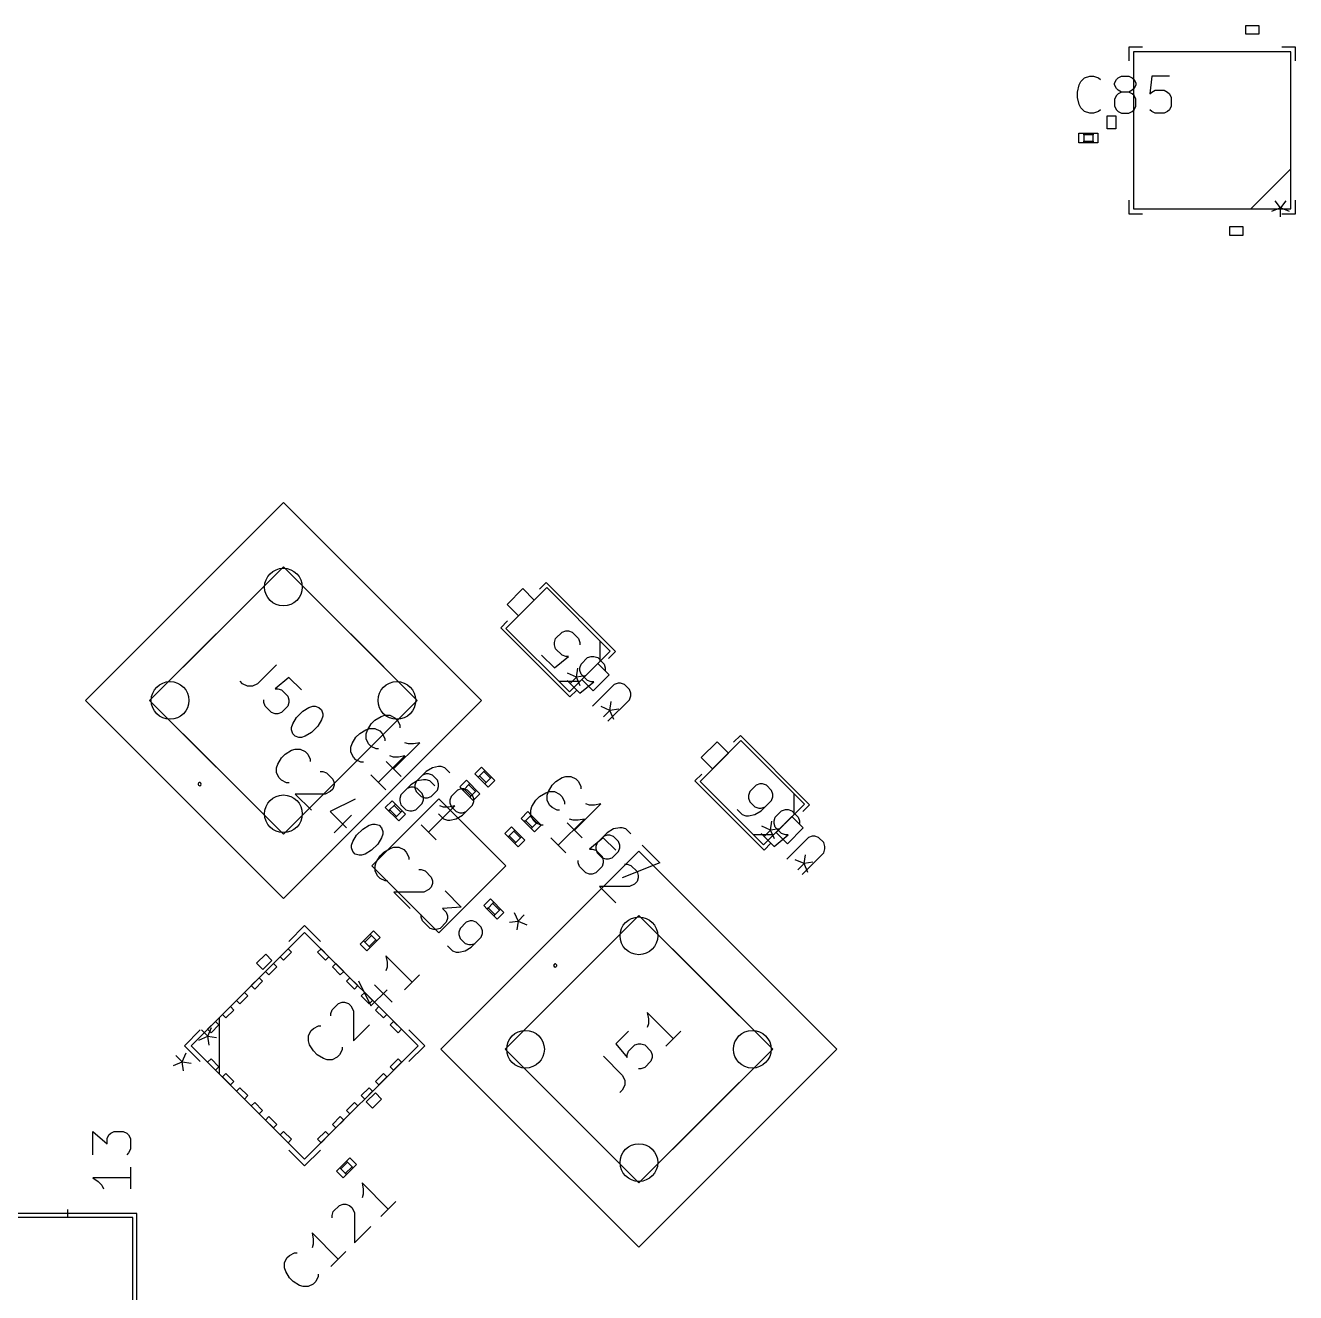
# Model space of a CAD drawing. Header units: millimetres. Extents: x -1 to 260, y -56 to 300.
# Drawn here: x 150.16 to 190.39, y 143.18 to 183.33 of the extents above; entities that cross this region are included whole.
import ezdxf

# ---------------------------------------------------------------- set-up
doc = ezdxf.new("R2010")
doc.units = ezdxf.units.MM
for name, color, linetype, true_color in [('Edge.Cuts', 254, 'CONTINUOUS', 0xd0d2cd), ('F.Fab', 9, 'CONTINUOUS', 0xafafaf), ('F.Silkscreen', 41, 'CONTINUOUS', 0xf2eda1)]:
    doc.layers.add(name, color=color, linetype=linetype, true_color=true_color)

msp = doc.modelspace()

# ---------------------------------------------------------------- linework, layer by layer
at = {"layer": 'Edge.Cuts'}
for centre in [(158.33, 165.532102), (154.737898, 161.94), (161.922102, 161.94), (158.33, 158.347898), (169.59, 154.482102), (165.997898, 150.89), (173.182102, 150.89), (169.59, 147.297898)]:
    msp.add_circle(centre, 0.5969, dxfattribs=at)
at = {"layer": 'F.Fab', "linetype": 'CONTINUOUS'}
for p, q in [((185.2608, 182.4892), (185.2608, 177.5108)), ((190.2392, 182.4892), (185.2608, 182.4892)), ((186.0736, 182.4892), (185.8704, 182.4892)), ((186.5816, 182.4892), (186.3784, 182.4892)), ((187.0896, 182.4892), (186.8864, 182.4892)), ((187.5976, 182.4892), (187.3944, 182.4892)), ((188.1056, 182.4892), (187.9024, 182.4892)), ((188.6136, 182.4892), (188.4104, 182.4892)), ((189.1216, 182.4892), (188.9184, 182.4892)), ((189.6296, 182.4892), (189.4264, 182.4892)), ((190.2392, 177.5108), (190.2392, 182.4892)), ((185.2608, 181.8796), (185.2608, 181.6764)), ((190.2392, 181.6764), (190.2392, 181.8796)), ((185.2608, 181.3716), (185.2608, 181.1684)), ((190.2392, 181.1684), (190.2392, 181.3716)), ((185.2608, 180.8636), (185.2608, 180.6604)), ((190.2392, 180.6604), (190.2392, 180.8636)), ((185.2608, 180.3556), (185.2608, 180.1524)), ((190.2392, 180.1524), (190.2392, 180.3556)), ((183.53, 179.61), (183.53, 179.91)), ((183.53, 179.91), (183.68, 179.91)), ((183.68, 179.91), (183.68, 179.61)), ((183.68, 179.86), (183.68, 179.91)), ((183.68, 179.91), (183.98, 179.91)), ((183.98, 179.86), (183.68, 179.86)), ((183.98, 179.91), (183.98, 179.86)), ((183.98, 179.61), (183.98, 179.91)), ((183.98, 179.91), (184.13, 179.91)), ((184.13, 179.91), (184.13, 179.61)), ((183.68, 179.61), (183.53, 179.61)), ((183.68, 179.61), (183.68, 179.66)), ((183.68, 179.66), (183.98, 179.66)), ((183.98, 179.61), (183.68, 179.61)), ((183.98, 179.66), (183.98, 179.61)), ((184.13, 179.61), (183.98, 179.61)), ((185.2608, 179.8476), (185.2608, 179.6444)), ((190.2392, 179.6444), (190.2392, 179.8476)), ((185.2608, 179.3396), (185.2608, 179.1364)), ((190.2392, 179.1364), (190.2392, 179.3396)), ((185.2608, 178.8316), (185.2608, 178.6284)), ((190.2392, 178.7808), (188.9692, 177.5108)), ((190.2392, 178.6284), (190.2392, 178.8316)), ((185.2608, 178.3236), (185.2608, 178.1204)), ((190.2392, 178.1204), (190.2392, 178.3236)), ((185.2608, 177.5108), (190.2392, 177.5108)), ((185.8704, 177.5108), (186.0736, 177.5108)), ((186.3784, 177.5108), (186.5816, 177.5108)), ((186.8864, 177.5108), (187.0896, 177.5108)), ((187.3944, 177.5108), (187.5976, 177.5108)), ((187.9024, 177.5108), (188.1056, 177.5108)), ((188.4104, 177.5108), (188.6136, 177.5108)), ((188.9184, 177.5108), (189.1216, 177.5108)), ((189.4264, 177.5108), (189.6296, 177.5108)), ((189.912088, 177.543376), (189.627849, 177.429681)), ((189.912088, 177.543376), (189.741545, 177.770767)), ((190.08263, 177.770767), (189.912088, 177.543376)), ((189.912088, 177.259138), (189.912088, 177.543376)), ((190.196326, 177.429681), (189.912088, 177.543376)), ((152.057963, 161.94), (158.33, 168.212037)), ((158.33, 168.212037), (164.602037, 161.94)), ((154.091602, 161.94), (158.33, 166.178398)), ((158.33, 166.178398), (162.568398, 161.94)), ((166.669821, 165.517388), (165.376664, 164.224231)), ((165.915479, 165.481467), (165.412585, 164.978573)), ((166.274689, 165.122257), (165.915479, 165.481467)), ((168.681398, 163.505811), (166.669821, 165.517388)), ((165.412585, 164.978573), (165.771795, 164.619363)), ((165.771795, 164.619363), (166.274689, 165.122257)), ((165.376664, 164.224231), (167.388241, 162.212654)), ((168.358109, 163.182522), (168.358109, 163.8291)), ((167.388241, 162.212654), (168.681398, 163.505811)), ((167.611025, 162.682517), (167.651222, 162.963899)), ((168.286267, 163.110679), (167.783373, 162.607785)), ((168.645477, 162.751469), (168.286267, 163.110679)), ((167.611025, 162.682517), (167.329644, 162.803109)), ((167.410038, 162.481531), (167.611025, 162.682517)), ((167.892406, 162.722715), (167.611025, 162.682517)), ((167.731617, 162.401136), (167.611025, 162.682517)), ((167.783373, 162.607785), (168.142583, 162.248575)), ((168.142583, 162.248575), (168.645477, 162.751469)), ((167.71153, 162.535943), (167.064952, 162.535943)), ((158.33, 155.667963), (152.057963, 161.94)), ((158.33, 157.701602), (154.091602, 161.94)), ((162.568398, 161.94), (158.33, 157.701602)), ((164.602037, 161.94), (158.33, 155.667963)), ((172.820461, 160.666748), (171.527304, 159.373591)), ((172.066119, 160.630827), (171.563225, 160.127933)), ((172.425329, 160.271617), (172.066119, 160.630827)), ((174.832038, 158.655171), (172.820461, 160.666748)), ((171.922435, 159.768723), (172.425329, 160.271617)), ((164.394464, 159.617806), (164.606596, 159.829938)), ((164.606596, 159.829938), (164.712662, 159.723872)), ((171.563225, 160.127933), (171.922435, 159.768723)), ((163.914208, 159.198062), (164.12634, 159.410194)), ((164.12634, 159.410194), (164.232406, 159.304128)), ((164.50053, 159.51174), (164.394464, 159.617806)), ((164.712662, 159.723872), (164.50053, 159.51174)), ((164.50053, 159.51174), (164.535885, 159.547095)), ((164.712662, 159.299608), (164.50053, 159.51174)), ((164.535885, 159.547095), (164.748017, 159.334963)), ((164.677307, 159.688517), (164.712662, 159.723872)), ((164.889439, 159.476385), (164.677307, 159.688517)), ((164.712662, 159.723872), (164.924794, 159.51174)), ((164.712662, 159.299608), (164.924794, 159.51174)), ((164.748017, 159.334963), (164.712662, 159.299608)), ((165.03086, 159.405674), (164.818728, 159.193542)), ((164.924794, 159.51174), (164.889439, 159.476385)), ((164.924794, 159.51174), (165.03086, 159.405674)), ((171.527304, 159.373591), (173.538881, 157.362014)), ((164.020274, 159.091996), (163.914208, 159.198062)), ((164.232406, 159.304128), (164.020274, 159.091996)), ((164.020274, 159.091996), (164.055629, 159.127351)), ((164.232406, 158.879864), (164.020274, 159.091996)), ((164.055629, 159.127351), (164.267761, 158.915219)), ((164.197051, 159.268773), (164.232406, 159.304128)), ((164.409183, 159.056641), (164.197051, 159.268773)), ((164.232406, 159.304128), (164.444538, 159.091996)), ((164.232406, 158.879864), (164.444538, 159.091996)), ((164.550604, 158.98593), (164.338472, 158.773798)), ((164.444538, 159.091996), (164.409183, 159.056641)), ((164.444538, 159.091996), (164.550604, 158.98593)), ((164.818728, 159.193542), (164.712662, 159.299608)), ((174.508749, 158.331882), (174.508749, 158.97846)), ((163.25, 158.82132), (161.12868, 156.7)), ((161.55632, 158.545103), (161.768452, 158.757235)), ((161.662386, 158.439037), (161.55632, 158.545103)), ((161.874518, 158.651169), (161.662386, 158.439037)), ((161.768452, 158.757235), (161.874518, 158.651169)), ((161.839163, 158.615814), (161.874518, 158.651169)), ((162.051295, 158.403682), (161.839163, 158.615814)), ((161.874518, 158.651169), (162.08665, 158.439037)), ((165.37132, 156.7), (163.25, 158.82132)), ((164.267761, 158.915219), (164.232406, 158.879864)), ((164.338472, 158.773798), (164.232406, 158.879864)), ((173.538881, 157.362014), (174.832038, 158.655171)), ((161.662386, 158.439037), (161.697741, 158.474392)), ((161.874518, 158.226905), (161.662386, 158.439037)), ((161.697741, 158.474392), (161.909873, 158.26226)), ((161.874518, 158.226905), (162.08665, 158.439037)), ((161.909873, 158.26226), (161.874518, 158.226905)), ((161.980584, 158.120839), (161.874518, 158.226905)), ((162.192716, 158.332971), (161.980584, 158.120839)), ((162.08665, 158.439037), (162.051295, 158.403682)), ((162.08665, 158.439037), (162.192716, 158.332971)), ((165.859267, 158.204197), (166.071399, 158.416329)), ((165.965333, 158.098131), (165.859267, 158.204197)), ((166.177465, 158.310263), (165.965333, 158.098131)), ((165.965333, 158.098131), (166.000688, 158.133486)), ((166.000688, 158.133486), (166.21282, 157.921354)), ((166.071399, 158.416329), (166.177465, 158.310263)), ((166.14211, 158.274908), (166.177465, 158.310263)), ((166.354242, 158.062776), (166.14211, 158.274908)), ((166.177465, 158.310263), (166.389597, 158.098131)), ((174.436907, 158.260039), (173.934013, 157.757145)), ((174.796117, 157.900829), (174.436907, 158.260039)), ((165.339523, 157.723941), (165.551655, 157.936073)), ((165.657721, 157.830007), (165.445589, 157.617875)), ((165.551655, 157.936073), (165.657721, 157.830007)), ((165.622366, 157.794652), (165.657721, 157.830007)), ((165.834498, 157.58252), (165.622366, 157.794652)), ((165.657721, 157.830007), (165.869853, 157.617875)), ((166.177465, 157.885999), (165.965333, 158.098131)), ((166.177465, 157.885999), (166.389597, 158.098131)), ((166.21282, 157.921354), (166.177465, 157.885999)), ((166.283531, 157.779933), (166.177465, 157.885999)), ((166.495663, 157.992065), (166.283531, 157.779933)), ((166.389597, 158.098131), (166.354242, 158.062776)), ((166.389597, 158.098131), (166.495663, 157.992065)), ((173.761665, 157.831877), (173.480284, 157.952469)), ((173.560678, 157.630891), (173.761665, 157.831877)), ((173.761665, 157.831877), (173.801862, 158.113259)), ((174.043046, 157.872075), (173.761665, 157.831877)), ((173.882257, 157.550496), (173.761665, 157.831877)), ((173.934013, 157.757145), (174.293223, 157.397935)), ((174.293223, 157.397935), (174.796117, 157.900829)), ((165.445589, 157.617875), (165.339523, 157.723941)), ((165.445589, 157.617875), (165.480944, 157.65323)), ((165.657721, 157.405743), (165.445589, 157.617875)), ((165.480944, 157.65323), (165.693076, 157.441098)), ((165.657721, 157.405743), (165.869853, 157.617875)), ((165.693076, 157.441098), (165.657721, 157.405743)), ((165.763787, 157.299677), (165.657721, 157.405743)), ((165.975919, 157.511809), (165.763787, 157.299677)), ((165.869853, 157.617875), (165.834498, 157.58252)), ((165.869853, 157.617875), (165.975919, 157.511809)), ((173.86217, 157.685303), (173.215592, 157.685303)), ((163.317963, 150.89), (169.59, 157.162037)), ((169.59, 157.162037), (175.862037, 150.89)), ((163.25, 154.57868), (161.12868, 156.7)), ((165.37132, 156.7), (163.25, 154.57868)), ((164.676402, 155.438234), (164.888534, 155.650366)), ((164.782468, 155.332168), (164.676402, 155.438234)), ((164.9946, 155.5443), (164.782468, 155.332168)), ((164.782468, 155.332168), (164.817823, 155.367523)), ((164.9946, 155.120036), (164.782468, 155.332168)), ((164.817823, 155.367523), (165.029955, 155.155391)), ((164.888534, 155.650366), (164.9946, 155.5443)), ((164.959245, 155.508945), (164.9946, 155.5443)), ((165.171377, 155.296813), (164.959245, 155.508945)), ((164.9946, 155.5443), (165.206732, 155.332168)), ((164.9946, 155.120036), (165.206732, 155.332168)), ((165.206732, 155.332168), (165.171377, 155.296813)), ((165.206732, 155.332168), (165.312798, 155.226102)), ((165.029955, 155.155391), (164.9946, 155.120036)), ((165.100666, 155.01397), (164.9946, 155.120036)), ((165.312798, 155.226102), (165.100666, 155.01397)), ((165.351602, 150.89), (169.59, 155.128398)), ((169.59, 155.128398), (173.828398, 150.89)), ((159, 154.592102), (155.407898, 151)), ((162.592102, 151), (159, 154.592102)), ((160.867868, 154.32), (161.08, 154.532132)), ((161.08, 154.532132), (161.186066, 154.638198)), ((161.08, 154.532132), (161.115355, 154.496777)), ((161.292132, 154.32), (161.08, 154.532132)), ((161.186066, 154.638198), (161.398198, 154.426066)), ((160.761802, 154.213934), (160.867868, 154.32)), ((160.973934, 154.001802), (160.761802, 154.213934)), ((160.867868, 154.32), (161.08, 154.107868)), ((160.903223, 154.284645), (160.867868, 154.32)), ((161.115355, 154.496777), (160.903223, 154.284645)), ((161.08, 154.107868), (160.973934, 154.001802)), ((161.044645, 154.143223), (161.256777, 154.355355)), ((161.08, 154.107868), (161.044645, 154.143223)), ((161.292132, 154.32), (161.08, 154.107868)), ((161.256777, 154.355355), (161.292132, 154.32)), ((161.398198, 154.426066), (161.292132, 154.32)), ((158.227698, 153.8198), (158.479145, 154.071248)), ((158.335461, 153.712037), (158.227698, 153.8198)), ((158.586908, 153.963485), (158.335461, 153.712037)), ((158.479145, 154.071248), (158.586908, 153.963485)), ((159.413092, 153.963485), (159.520855, 154.071248)), ((159.664539, 153.712037), (159.413092, 153.963485)), ((159.520855, 154.071248), (159.772302, 153.8198)), ((159.772302, 153.8198), (159.664539, 153.712037)), ((157.760725, 153.352827), (158.012172, 153.604274)), ((157.868488, 153.245064), (157.760725, 153.352827)), ((158.119935, 153.496511), (157.868488, 153.245064)), ((158.012172, 153.604274), (158.119935, 153.496511)), ((159.880065, 153.496511), (159.987828, 153.604274)), ((160.131512, 153.245064), (159.880065, 153.496511)), ((159.987828, 153.604274), (160.239275, 153.352827)), ((160.239275, 153.352827), (160.131512, 153.245064)), ((157.311712, 152.903814), (157.563159, 153.155261)), ((157.419475, 152.796051), (157.311712, 152.903814)), ((157.670922, 153.047498), (157.419475, 152.796051)), ((157.563159, 153.155261), (157.670922, 153.047498)), ((160.329078, 153.047498), (160.436841, 153.155261)), ((160.580525, 152.796051), (160.329078, 153.047498)), ((160.436841, 153.155261), (160.688288, 152.903814)), ((160.688288, 152.903814), (160.580525, 152.796051)), ((156.844739, 152.436841), (157.096186, 152.688288)), ((157.203949, 152.580525), (156.952502, 152.329078)), ((157.096186, 152.688288), (157.203949, 152.580525)), ((160.796051, 152.580525), (160.903814, 152.688288)), ((161.047498, 152.329078), (160.796051, 152.580525)), ((160.903814, 152.688288), (161.155261, 152.436841)), ((156.395726, 151.987828), (156.647173, 152.239275)), ((156.754936, 152.131512), (156.503489, 151.880065)), ((156.647173, 152.239275), (156.754936, 152.131512)), ((156.952502, 152.329078), (156.844739, 152.436841)), ((161.155261, 152.436841), (161.047498, 152.329078)), ((161.245064, 152.131512), (161.352827, 152.239275)), ((161.496511, 151.880065), (161.245064, 152.131512)), ((161.352827, 152.239275), (161.604274, 151.987828)), ((155.928752, 151.520855), (156.1802, 151.772302)), ((156.1802, 151.772302), (156.287963, 151.664539)), ((156.305923, 150.101974), (156.305923, 151.898026)), ((156.503489, 151.880065), (156.395726, 151.987828)), ((161.604274, 151.987828), (161.496511, 151.880065)), ((161.712037, 151.664539), (161.8198, 151.772302)), ((161.8198, 151.772302), (162.071248, 151.520855)), ((155.650262, 151.177478), (155.931643, 151.29807)), ((155.730657, 151.499057), (155.931643, 151.29807)), ((156.036515, 151.413092), (155.928752, 151.520855)), ((155.931643, 151.29807), (156.052235, 151.579451)), ((155.971841, 151.016689), (155.931643, 151.29807)), ((155.931643, 151.29807), (156.213025, 151.257873)), ((156.287963, 151.664539), (156.036515, 151.413092)), ((161.963485, 151.413092), (161.712037, 151.664539)), ((162.071248, 151.520855), (161.963485, 151.413092)), ((155.407898, 151), (159, 147.407898)), ((159, 147.407898), (162.592102, 151)), ((169.59, 144.617963), (163.317963, 150.89)), ((169.59, 146.651602), (165.351602, 150.89)), ((173.828398, 150.89), (169.59, 146.651602)), ((175.862037, 150.89), (169.59, 144.617963)), ((155.928752, 150.479145), (156.036515, 150.586908)), ((156.036515, 150.586908), (156.287963, 150.335461)), ((161.712037, 150.335461), (161.963485, 150.586908)), ((161.963485, 150.586908), (162.071248, 150.479145)), ((156.1802, 150.227698), (155.928752, 150.479145)), ((156.287963, 150.335461), (156.1802, 150.227698)), ((156.395726, 150.012172), (156.503489, 150.119935)), ((156.503489, 150.119935), (156.754936, 149.868488)), ((161.245064, 149.868488), (161.496511, 150.119935)), ((161.496511, 150.119935), (161.604274, 150.012172)), ((161.8198, 150.227698), (161.712037, 150.335461)), ((162.071248, 150.479145), (161.8198, 150.227698)), ((156.647173, 149.760725), (156.395726, 150.012172)), ((156.754936, 149.868488), (156.647173, 149.760725)), ((161.352827, 149.760725), (161.245064, 149.868488)), ((161.604274, 150.012172), (161.352827, 149.760725)), ((156.844739, 149.563159), (156.952502, 149.670922)), ((157.096186, 149.311712), (156.844739, 149.563159)), ((156.952502, 149.670922), (157.203949, 149.419475)), ((157.203949, 149.419475), (157.096186, 149.311712)), ((160.796051, 149.419475), (161.047498, 149.670922)), ((160.903814, 149.311712), (160.796051, 149.419475)), ((161.155261, 149.563159), (160.903814, 149.311712)), ((161.047498, 149.670922), (161.155261, 149.563159)), ((157.311712, 149.096186), (157.419475, 149.203949)), ((157.563159, 148.844739), (157.311712, 149.096186)), ((157.419475, 149.203949), (157.670922, 148.952502)), ((157.670922, 148.952502), (157.563159, 148.844739)), ((160.329078, 148.952502), (160.580525, 149.203949)), ((160.436841, 148.844739), (160.329078, 148.952502)), ((160.688288, 149.096186), (160.436841, 148.844739)), ((160.580525, 149.203949), (160.688288, 149.096186)), ((157.760725, 148.647173), (157.868488, 148.754936)), ((158.012172, 148.395726), (157.760725, 148.647173)), ((157.868488, 148.754936), (158.119935, 148.503489)), ((158.119935, 148.503489), (158.012172, 148.395726)), ((159.880065, 148.503489), (160.131512, 148.754936)), ((159.987828, 148.395726), (159.880065, 148.503489)), ((160.239275, 148.647173), (159.987828, 148.395726)), ((160.131512, 148.754936), (160.239275, 148.647173)), ((152.288338, 147.548625), (152.288338, 148.287644)), ((152.288338, 148.287644), (152.743119, 147.889711)), ((152.743119, 148.060254), (152.799967, 148.173949)), ((152.799967, 148.173949), (152.856814, 148.230797)), ((152.856814, 148.230797), (152.97051, 148.287644)), ((152.97051, 148.287644), (153.254748, 148.287644)), ((153.254748, 148.287644), (153.368443, 148.230797)), ((153.368443, 148.230797), (153.425291, 148.173949)), ((153.425291, 148.173949), (153.482138, 148.060254)), ((158.227698, 148.1802), (158.335461, 148.287963)), ((158.479145, 147.928752), (158.227698, 148.1802)), ((158.335461, 148.287963), (158.586908, 148.036515)), ((159.413092, 148.036515), (159.664539, 148.287963)), ((159.772302, 148.1802), (159.520855, 147.928752)), ((159.664539, 148.287963), (159.772302, 148.1802)), ((152.743119, 147.889711), (152.743119, 148.060254)), ((153.482138, 147.719168), (153.425291, 147.605473)), ((153.482138, 148.060254), (153.482138, 147.719168)), ((158.586908, 148.036515), (158.479145, 147.928752)), ((159.520855, 147.928752), (159.413092, 148.036515)), ((153.425291, 147.605473), (153.368443, 147.548625)), ((160.11238, 147.130675), (160.324512, 147.342807)), ((160.359867, 147.307452), (160.147735, 147.09532)), ((160.324512, 147.342807), (160.430578, 147.448873)), ((160.324512, 147.342807), (160.359867, 147.307452)), ((160.536644, 147.130675), (160.324512, 147.342807)), ((160.430578, 147.448873), (160.64271, 147.236741)), ((153.482138, 147.150692), (153.482138, 146.468521)), ((160.006314, 147.024609), (160.11238, 147.130675)), ((160.218446, 146.812477), (160.006314, 147.024609)), ((160.11238, 147.130675), (160.324512, 146.918543)), ((160.147735, 147.09532), (160.11238, 147.130675)), ((160.324512, 146.918543), (160.218446, 146.812477)), ((160.289157, 146.953898), (160.501289, 147.16603)), ((160.324512, 146.918543), (160.289157, 146.953898)), ((160.536644, 147.130675), (160.324512, 146.918543)), ((160.501289, 147.16603), (160.536644, 147.130675)), ((160.64271, 147.236741), (160.536644, 147.130675)), ((153.482138, 146.809607), (152.288338, 146.809607)), ((152.288338, 146.809607), (152.458881, 146.695911)), ((152.458881, 146.695911), (152.572576, 146.582216)), ((152.572576, 146.582216), (152.629424, 146.468521)), ((153.556, 145.556), (146.444, 145.556)), ((153.556, 138.444), (153.556, 145.556))]:
    msp.add_line(p, q, dxfattribs=at)
at = {"layer": 'F.Fab'}
for centre in [(158.33, 165.532102), (154.737898, 161.94), (161.922102, 161.94), (158.33, 158.347898), (169.59, 154.482102), (165.997898, 150.89), (173.182102, 150.89), (169.59, 147.297898)]:
    msp.add_circle(centre, 0.5969, dxfattribs=at)
at = {"layer": 'F.Silkscreen', "linetype": 'CONTINUOUS'}
for p, q in [((188.8168, 183.048), (188.8168, 183.3274)), ((188.8168, 183.3274), (189.2232, 183.3274)), ((189.2232, 183.3274), (189.2232, 183.048)), ((189.2232, 183.048), (188.8168, 183.048)), ((185.1084, 182.6416), (185.1084, 182.2098)), ((185.5402, 182.6416), (185.1084, 182.6416)), ((190.3916, 182.6416), (189.9598, 182.6416)), ((190.3916, 182.2098), (190.3916, 182.6416)), ((183.536619, 181.440247), (183.592644, 181.552297)), ((183.592644, 181.552297), (183.704695, 181.664347)), ((183.704695, 181.664347), (183.87277, 181.720372)), ((183.87277, 181.720372), (183.98482, 181.720372)), ((183.98482, 181.720372), (184.152896, 181.664347)), ((184.152896, 181.664347), (184.208921, 181.608322)), ((184.657122, 181.496272), (184.713147, 181.608322)), ((184.657122, 181.440247), (184.657122, 181.496272)), ((184.713147, 181.608322), (184.769172, 181.664347)), ((184.769172, 181.664347), (184.881223, 181.720372)), ((184.881223, 181.720372), (185.105323, 181.720372)), ((185.105323, 181.720372), (185.217374, 181.664347)), ((185.217374, 181.664347), (185.273399, 181.608322)), ((185.273399, 181.608322), (185.329424, 181.496272)), ((185.329424, 181.496272), (185.329424, 181.440247)), ((185.83365, 181.720372), (185.777625, 181.160121)), ((186.393902, 181.720372), (185.83365, 181.720372)), ((183.480594, 181.216146), (183.536619, 181.440247)), ((183.480594, 181.048071), (183.480594, 181.216146)), ((184.713147, 181.328196), (184.657122, 181.440247)), ((184.713147, 181.104096), (184.657122, 180.992046)), ((184.769172, 181.272171), (184.713147, 181.328196)), ((184.769172, 181.160121), (184.713147, 181.104096)), ((184.881223, 181.216146), (184.769172, 181.272171)), ((184.881223, 181.216146), (184.769172, 181.160121)), ((185.105323, 181.216146), (184.881223, 181.216146)), ((185.217374, 181.272171), (185.105323, 181.216146)), ((185.217374, 181.160121), (185.105323, 181.216146)), ((185.273399, 181.328196), (185.217374, 181.272171)), ((185.273399, 181.104096), (185.217374, 181.160121)), ((185.329424, 181.440247), (185.273399, 181.328196)), ((185.329424, 180.992046), (185.273399, 181.104096)), ((185.777625, 181.160121), (185.83365, 181.216146)), ((185.83365, 181.216146), (185.945701, 181.272171)), ((185.945701, 181.272171), (186.225826, 181.272171)), ((186.225826, 181.272171), (186.337877, 181.216146)), ((186.337877, 181.216146), (186.393902, 181.160121)), ((186.393902, 181.160121), (186.449927, 181.048071)), ((183.536619, 180.82397), (183.480594, 181.048071)), ((183.592644, 180.71192), (183.536619, 180.82397)), ((183.704695, 180.59987), (183.592644, 180.71192)), ((184.657122, 180.992046), (184.657122, 180.767945)), ((184.657122, 180.767945), (184.713147, 180.655895)), ((185.273399, 180.655895), (185.329424, 180.767945)), ((185.329424, 180.767945), (185.329424, 180.992046)), ((186.449927, 180.767945), (186.393902, 180.655895)), ((186.449927, 181.048071), (186.449927, 180.767945)), ((183.87277, 180.543844), (183.704695, 180.59987)), ((183.98482, 180.543844), (183.87277, 180.543844)), ((184.152896, 180.59987), (183.98482, 180.543844)), ((184.208921, 180.655895), (184.152896, 180.59987)), ((184.4226, 180.0508), (184.4226, 180.4572)), ((184.4226, 180.4572), (184.702, 180.4572)), ((184.702, 180.4572), (184.702, 180.0508)), ((184.713147, 180.655895), (184.769172, 180.59987)), ((184.769172, 180.59987), (184.881223, 180.543844)), ((184.881223, 180.543844), (185.105323, 180.543844)), ((185.105323, 180.543844), (185.217374, 180.59987)), ((185.217374, 180.59987), (185.273399, 180.655895)), ((185.83365, 180.59987), (185.777625, 180.655895)), ((185.945701, 180.543844), (185.83365, 180.59987)), ((186.225826, 180.543844), (185.945701, 180.543844)), ((186.337877, 180.59987), (186.225826, 180.543844)), ((186.393902, 180.655895), (186.337877, 180.59987)), ((184.702, 180.0508), (184.4226, 180.0508)), ((185.1084, 177.7902), (185.1084, 177.3584)), ((190.3916, 177.3584), (190.3916, 177.7902)), ((185.1084, 177.3584), (185.5402, 177.3584)), ((189.9598, 177.3584), (190.3916, 177.3584)), ((188.3088, 176.6726), (188.3088, 176.952)), ((188.3088, 176.952), (188.7152, 176.952)), ((188.7152, 176.6726), (188.3088, 176.6726)), ((188.7152, 176.952), (188.7152, 176.6726)), ((166.65186, 165.679033), (166.436334, 165.463507)), ((168.843043, 163.48785), (166.65186, 165.679033)), ((155.150141, 162.998539), (157.271461, 165.119859)), ((161.511981, 163.00066), (159.388539, 165.119859)), ((165.430545, 164.457718), (165.215019, 164.242192)), ((165.215019, 164.242192), (167.406202, 162.051009)), ((166.911405, 163.780271), (166.951756, 163.901325)), ((166.911405, 163.699568), (166.911405, 163.780271)), ((166.951756, 163.901325), (167.153512, 164.103081)), ((167.153512, 164.103081), (167.274566, 164.143433)), ((167.274566, 164.143433), (167.355269, 164.143433)), ((167.355269, 164.143433), (167.476323, 164.103081)), ((167.476323, 164.103081), (167.678079, 163.901325)), ((167.678079, 163.901325), (167.71843, 163.780271)), ((167.71843, 163.780271), (167.71843, 163.699568)), ((166.507892, 163.376758), (166.911405, 162.973245)), ((166.951756, 163.578515), (166.911405, 163.699568)), ((167.153512, 163.376758), (166.951756, 163.578515)), ((167.274566, 163.336407), (167.153512, 163.376758)), ((168.627517, 163.272324), (168.843043, 163.48785)), ((158.107032, 163.063968), (157.512796, 162.469731)), ((166.911405, 162.973245), (167.355269, 163.336407)), ((167.355269, 163.336407), (167.274566, 163.336407)), ((167.71843, 162.973245), (167.758782, 163.094299)), ((167.71843, 162.892542), (167.71843, 162.973245)), ((167.758782, 163.094299), (167.960538, 163.296055)), ((167.960538, 163.296055), (168.081592, 163.336407)), ((168.081592, 163.336407), (168.162295, 163.336407)), ((168.162295, 163.336407), (168.283348, 163.296055)), ((168.283348, 163.296055), (168.485105, 163.094299)), ((168.485105, 163.094299), (168.525456, 162.973245)), ((168.525456, 162.973245), (168.525456, 162.892542)), ((158.503189, 162.66781), (158.067416, 162.311269)), ((158.899347, 162.271653), (158.503189, 162.66781)), ((167.314918, 162.569732), (167.71843, 162.166219)), ((167.758782, 162.771489), (167.71843, 162.892542)), ((167.960538, 162.569732), (167.758782, 162.771489)), ((168.081592, 162.529381), (167.960538, 162.569732)), ((157.037407, 162.469731), (156.958175, 162.548963)), ((157.19587, 162.3905), (157.037407, 162.469731)), ((157.354333, 162.3905), (157.19587, 162.3905)), ((157.512796, 162.469731), (157.354333, 162.3905)), ((158.067416, 162.311269), (158.146648, 162.311269)), ((158.146648, 162.311269), (158.265495, 162.271653)), ((158.265495, 162.271653), (158.463574, 162.073574)), ((167.406202, 162.051009), (167.621728, 162.266535)), ((167.71843, 162.166219), (168.162295, 162.529381)), ((168.162295, 162.529381), (168.081592, 162.529381)), ((168.807915, 162.448679), (168.121943, 161.762707)), ((168.928969, 162.48903), (168.807915, 162.448679)), ((169.009671, 162.48903), (168.928969, 162.48903)), ((169.130725, 162.448679), (169.009671, 162.48903)), ((169.29213, 162.287273), (169.130725, 162.448679)), ((169.332482, 162.16622), (169.29213, 162.287273)), ((169.332482, 162.085517), (169.332482, 162.16622)), ((157.710874, 161.875495), (157.710874, 161.954727)), ((157.75049, 161.756648), (157.710874, 161.875495)), ((157.948569, 161.558569), (157.75049, 161.756648)), ((158.463574, 161.756648), (158.265495, 161.558569)), ((158.463574, 162.073574), (158.503189, 161.954727)), ((158.503189, 161.875495), (158.463574, 161.756648)), ((158.503189, 161.954727), (158.503189, 161.875495)), ((159.137042, 161.717032), (159.255889, 161.756648)), ((159.255889, 161.756648), (159.33512, 161.756648)), ((159.33512, 161.756648), (159.453968, 161.717032)), ((168.606159, 161.278491), (169.29213, 161.964463)), ((168.670695, 161.622847), (168.710892, 161.904229)), ((169.29213, 161.964463), (169.332482, 162.085517)), ((158.067416, 161.518953), (157.948569, 161.558569)), ((158.146648, 161.518953), (158.067416, 161.518953)), ((158.265495, 161.558569), (158.146648, 161.518953)), ((158.622037, 161.202027), (158.740884, 161.400106)), ((158.740884, 161.400106), (158.938963, 161.598185)), ((158.938963, 161.598185), (159.137042, 161.717032)), ((159.453968, 161.717032), (159.533199, 161.637801)), ((159.533199, 161.637801), (159.572815, 161.518953)), ((159.572815, 161.439722), (159.533199, 161.320875)), ((159.572815, 161.518953), (159.572815, 161.439722)), ((161.226045, 161.31489), (161.424123, 161.433737)), ((161.424123, 161.433737), (161.542971, 161.473353)), ((161.542971, 161.473353), (161.701434, 161.473353)), ((161.701434, 161.473353), (161.859897, 161.394121)), ((161.859897, 161.394121), (161.939128, 161.31489)), ((168.670695, 161.622847), (168.389314, 161.743439)), ((168.469708, 161.421861), (168.670695, 161.622847)), ((168.952076, 161.663045), (168.670695, 161.622847)), ((168.791287, 161.341466), (168.670695, 161.622847)), ((158.582421, 161.08318), (158.622037, 161.202027)), ((158.582421, 161.003949), (158.582421, 161.08318)), ((158.622037, 160.885101), (158.582421, 161.003949)), ((159.414352, 161.122796), (159.216273, 160.924717)), ((159.533199, 161.320875), (159.414352, 161.122796)), ((160.745789, 160.895146), (160.943867, 161.013993)), ((160.943867, 161.013993), (161.062715, 161.053609)), ((160.948734, 160.879116), (160.98835, 160.997964)), ((160.98835, 160.997964), (161.107197, 161.196042)), ((161.062715, 161.053609), (161.221178, 161.053609)), ((161.107197, 161.196042), (161.226045, 161.31489)), ((161.221178, 161.053609), (161.379641, 160.974377)), ((161.379641, 160.974377), (161.458872, 160.895146)), ((161.939128, 161.31489), (162.01836, 161.156427)), ((162.01836, 161.156427), (162.01836, 161.077195)), ((157.271461, 158.760141), (155.150141, 160.881461)), ((158.701268, 160.80587), (158.622037, 160.885101)), ((158.820116, 160.766254), (158.701268, 160.80587)), ((158.899347, 160.766254), (158.820116, 160.766254)), ((159.018194, 160.80587), (158.899347, 160.766254)), ((159.216273, 160.924717), (159.018194, 160.80587)), ((159.388539, 158.760141), (161.511981, 160.87934)), ((160.468478, 160.459372), (160.508094, 160.57822)), ((160.508094, 160.57822), (160.626941, 160.776298)), ((160.626941, 160.776298), (160.745789, 160.895146)), ((160.948734, 160.720653), (160.948734, 160.879116)), ((161.027966, 160.56219), (160.948734, 160.720653)), ((161.107197, 160.482959), (161.027966, 160.56219)), ((161.458872, 160.895146), (161.538104, 160.736683)), ((161.538104, 160.736683), (161.538104, 160.657451)), ((161.820281, 159.769875), (162.652212, 160.601806)), ((162.29567, 160.56219), (162.176823, 160.601806)), ((162.454133, 160.56219), (162.29567, 160.56219)), ((162.652212, 160.601806), (162.454133, 160.56219)), ((172.8025, 160.828393), (172.586974, 160.612867)), ((174.993683, 158.63721), (172.8025, 160.828393)), ((158.269053, 160.123337), (158.387901, 160.242185)), ((158.387901, 160.242185), (158.585979, 160.361032)), ((158.585979, 160.361032), (158.704827, 160.400648)), ((158.704827, 160.400648), (158.86329, 160.400648)), ((158.86329, 160.400648), (159.021753, 160.321416)), ((159.021753, 160.321416), (159.100984, 160.242185)), ((159.100984, 160.242185), (159.180216, 160.083722)), ((160.468478, 160.300909), (160.468478, 160.459372)), ((160.54771, 160.142446), (160.468478, 160.300909)), ((160.626941, 160.063215), (160.54771, 160.142446)), ((161.26566, 160.403727), (161.107197, 160.482959)), ((161.344892, 160.403727), (161.26566, 160.403727)), ((161.340025, 159.350131), (162.171956, 160.182062)), ((161.815414, 160.142446), (161.696567, 160.182062)), ((161.973877, 160.142446), (161.815414, 160.142446)), ((162.171956, 160.182062), (161.973877, 160.142446)), ((158.11059, 159.806411), (158.150206, 159.925259)), ((158.11059, 159.647948), (158.11059, 159.806411)), ((158.150206, 159.925259), (158.269053, 160.123337)), ((159.180216, 160.083722), (159.180216, 160.00449)), ((160.785404, 159.983983), (160.626941, 160.063215)), ((160.864636, 159.983983), (160.785404, 159.983983)), ((162.057976, 159.532181), (161.582586, 160.00757)), ((163.04837, 159.809491), (162.850291, 159.690643)), ((163.246448, 159.849107), (163.04837, 159.809491)), ((163.32568, 159.849107), (163.246448, 159.849107)), ((163.444527, 159.809491), (163.32568, 159.849107)), ((163.60299, 159.651028), (163.444527, 159.809491)), ((158.189822, 159.489485), (158.11059, 159.647948)), ((158.269053, 159.410254), (158.189822, 159.489485)), ((158.427516, 159.331022), (158.269053, 159.410254)), ((159.497142, 159.687564), (159.576373, 159.687564)), ((159.576373, 159.687564), (159.695221, 159.647948)), ((159.695221, 159.647948), (159.893299, 159.44987)), ((159.893299, 159.44987), (159.932915, 159.331022)), ((161.57772, 159.112437), (161.10233, 159.587826)), ((162.568114, 159.389747), (162.370035, 159.270899)), ((162.533365, 159.373717), (162.493749, 159.25487)), ((162.850291, 159.690643), (162.533365, 159.373717)), ((162.766192, 159.429363), (162.568114, 159.389747)), ((162.850291, 159.611412), (162.731444, 159.571796)), ((162.845424, 159.429363), (162.766192, 159.429363)), ((162.964271, 159.389747), (162.845424, 159.429363)), ((162.929522, 159.611412), (162.850291, 159.611412)), ((163.04837, 159.571796), (162.929522, 159.611412)), ((163.122734, 159.231284), (162.964271, 159.389747)), ((163.206833, 159.413333), (163.04837, 159.571796)), ((163.246448, 159.294486), (163.206833, 159.413333)), ((166.841201, 159.256002), (166.960049, 159.374849)), ((166.960049, 159.374849), (167.158127, 159.493696)), ((167.158127, 159.493696), (167.276975, 159.533312)), ((167.276975, 159.533312), (167.435438, 159.533312)), ((167.435438, 159.533312), (167.593901, 159.45408)), ((167.593901, 159.45408), (167.673132, 159.374849)), ((167.673132, 159.374849), (167.752364, 159.216386)), ((171.581185, 159.607078), (171.365659, 159.391552)), ((171.365659, 159.391552), (173.556842, 157.200369)), ((158.506748, 159.331022), (158.427516, 159.331022)), ((159.655605, 158.97448), (158.704827, 158.97448)), ((158.704827, 158.97448), (159.219832, 158.459476)), ((159.814068, 159.053712), (159.655605, 158.97448)), ((159.893299, 159.132943), (159.814068, 159.053712)), ((159.932915, 159.251791), (159.893299, 159.132943)), ((159.932915, 159.331022), (159.932915, 159.251791)), ((162.053109, 158.953973), (162.013493, 158.835126)), ((162.370035, 159.270899), (162.053109, 158.953973)), ((162.370035, 159.191668), (162.251188, 159.152052)), ((162.449266, 159.191668), (162.370035, 159.191668)), ((162.568114, 159.152052), (162.449266, 159.191668)), ((162.493749, 159.25487), (162.493749, 159.175639)), ((162.493749, 159.175639), (162.533365, 159.056791)), ((162.533365, 159.056791), (162.691828, 158.898328)), ((162.726577, 158.993589), (162.568114, 159.152052)), ((162.766192, 158.874742), (162.726577, 158.993589)), ((163.008754, 158.898328), (163.206833, 159.096407)), ((163.206833, 159.096407), (163.246448, 159.215254)), ((163.246448, 159.215254), (163.246448, 159.294486)), ((163.840685, 159.096407), (163.642606, 158.898328)), ((163.959532, 159.136023), (163.840685, 159.096407)), ((164.038764, 159.136023), (163.959532, 159.136023)), ((164.157611, 159.096407), (164.038764, 159.136023)), ((164.316074, 158.937944), (164.157611, 159.096407)), ((164.35569, 158.819097), (164.316074, 158.937944)), ((166.440305, 158.894593), (166.638383, 159.01344)), ((166.638383, 159.01344), (166.757231, 159.053056)), ((166.682738, 158.939076), (166.722354, 159.057923)), ((166.682738, 158.780613), (166.682738, 158.939076)), ((166.722354, 159.057923), (166.841201, 159.256002)), ((166.757231, 159.053056), (166.915694, 159.053056)), ((166.915694, 159.053056), (167.074157, 158.973824)), ((167.074157, 158.973824), (167.153388, 158.894593)), ((167.752364, 159.216386), (167.752364, 159.137154)), ((173.102397, 159.050684), (173.062046, 158.92963)), ((173.304153, 159.25244), (173.102397, 159.050684)), ((173.425207, 159.292792), (173.304153, 159.25244)), ((173.50591, 159.292792), (173.425207, 159.292792)), ((173.626964, 159.25244), (173.50591, 159.292792)), ((173.788369, 159.091035), (173.626964, 159.25244)), ((173.82872, 158.969981), (173.788369, 159.091035)), ((173.82872, 158.889279), (173.82872, 158.969981)), ((160.606383, 158.816017), (159.814068, 158.41986)), ((162.013493, 158.835126), (162.013493, 158.755895)), ((162.013493, 158.755895), (162.053109, 158.637047)), ((162.053109, 158.637047), (162.211572, 158.478584)), ((162.528498, 158.478584), (162.726577, 158.676663)), ((162.691828, 158.898328), (162.810675, 158.858713)), ((162.726577, 158.676663), (162.766192, 158.79551)), ((162.766192, 158.79551), (162.766192, 158.874742)), ((162.810675, 158.858713), (162.889907, 158.858713)), ((162.889907, 158.858713), (163.008754, 158.898328)), ((162.924656, 157.765501), (163.756586, 158.597431)), ((163.400045, 158.557816), (163.281197, 158.597431)), ((163.558508, 158.557816), (163.400045, 158.557816)), ((163.756586, 158.597431), (163.558508, 158.557816)), ((163.642606, 158.898328), (163.60299, 158.779481)), ((163.60299, 158.779481), (163.60299, 158.700249)), ((163.60299, 158.700249), (163.642606, 158.581402)), ((163.642606, 158.581402), (163.801069, 158.422939)), ((163.999148, 158.304092), (164.316074, 158.621018)), ((164.316074, 158.621018), (164.35569, 158.739865)), ((164.35569, 158.739865), (164.35569, 158.819097)), ((166.162994, 158.45882), (166.20261, 158.577667)), ((166.20261, 158.577667), (166.321457, 158.775746)), ((166.321457, 158.775746), (166.440305, 158.894593)), ((166.76197, 158.62215), (166.682738, 158.780613)), ((166.841201, 158.542918), (166.76197, 158.62215)), ((166.999664, 158.463687), (166.841201, 158.542918)), ((167.153388, 158.894593), (167.23262, 158.73613)), ((167.23262, 158.73613), (167.23262, 158.656898)), ((167.554285, 157.829834), (168.386216, 158.661765)), ((168.029674, 158.62215), (167.910827, 158.661765)), ((168.188137, 158.62215), (168.029674, 158.62215)), ((168.386216, 158.661765), (168.188137, 158.62215)), ((173.062046, 158.92963), (173.062046, 158.848927)), ((173.062046, 158.848927), (173.102397, 158.727874)), ((173.102397, 158.727874), (173.263802, 158.566468)), ((173.263802, 158.566468), (173.384856, 158.526117)), ((173.465558, 158.445415), (173.788369, 158.768225)), ((173.465558, 158.526117), (173.586612, 158.566468)), ((173.788369, 158.768225), (173.82872, 158.889279)), ((174.778157, 158.421684), (174.993683, 158.63721)), ((159.814068, 158.41986), (160.329073, 157.904855)), ((160.487536, 158.301012), (159.932915, 157.746392)), ((162.211572, 158.478584), (162.330419, 158.438969)), ((162.330419, 158.438969), (162.409651, 158.438969)), ((162.409651, 158.438969), (162.528498, 158.478584)), ((163.246449, 158.343708), (163.404912, 158.185245)), ((163.404912, 158.185245), (163.523759, 158.145629)), ((163.523759, 158.145629), (163.60299, 158.145629)), ((163.60299, 158.145629), (163.801069, 158.185245)), ((163.801069, 158.422939), (163.919916, 158.383323)), ((163.801069, 158.185245), (163.999148, 158.304092)), ((163.919916, 158.383323), (163.999148, 158.383323)), ((163.999148, 158.383323), (164.117995, 158.422939)), ((166.162994, 158.300357), (166.162994, 158.45882)), ((166.242226, 158.141894), (166.162994, 158.300357)), ((166.321457, 158.062662), (166.242226, 158.141894)), ((167.078896, 158.463687), (166.999664, 158.463687)), ((167.034541, 157.349578), (167.866472, 158.181509)), ((167.50993, 158.141894), (167.391083, 158.181509)), ((167.668393, 158.141894), (167.50993, 158.141894)), ((167.866472, 158.181509), (167.668393, 158.141894)), ((172.698884, 158.485766), (172.860289, 158.324361)), ((172.860289, 158.324361), (172.981343, 158.284009)), ((172.981343, 158.284009), (173.062046, 158.284009)), ((173.062046, 158.284009), (173.263802, 158.324361)), ((173.263802, 158.324361), (173.465558, 158.445415)), ((173.384856, 158.526117), (173.465558, 158.526117)), ((173.869071, 158.122604), (173.909423, 158.243658)), ((173.909423, 158.243658), (174.111179, 158.445414)), ((174.111179, 158.445414), (174.232233, 158.485766)), ((174.232233, 158.485766), (174.312936, 158.485766)), ((174.312936, 158.485766), (174.433989, 158.445414)), ((174.433989, 158.445414), (174.635746, 158.243658)), ((174.635746, 158.243658), (174.676097, 158.122604)), ((160.645999, 157.66716), (160.844078, 157.865239)), ((160.844078, 157.865239), (161.042157, 157.984086)), ((161.042157, 157.984086), (161.161004, 158.023702)), ((161.161004, 158.023702), (161.240235, 158.023702)), ((161.240235, 158.023702), (161.359083, 157.984086)), ((161.359083, 157.984086), (161.438314, 157.904855)), ((161.438314, 157.904855), (161.47793, 157.786007)), ((161.47793, 157.786007), (161.47793, 157.706776)), ((163.16235, 157.527806), (162.686961, 158.003195)), ((166.47992, 157.983431), (166.321457, 158.062662)), ((166.559152, 157.983431), (166.47992, 157.983431)), ((167.79198, 157.59214), (167.31659, 158.067529)), ((168.584295, 157.750603), (168.267369, 157.433677)), ((168.782374, 157.86945), (168.584295, 157.750603)), ((168.980452, 157.909066), (168.782374, 157.86945)), ((169.059684, 157.909066), (168.980452, 157.909066)), ((169.178531, 157.86945), (169.059684, 157.909066)), ((169.336994, 157.710987), (169.178531, 157.86945)), ((173.869071, 158.041901), (173.869071, 158.122604)), ((173.909423, 157.920848), (173.869071, 158.041901)), ((174.111179, 157.719091), (173.909423, 157.920848)), ((174.676097, 158.122604), (174.676097, 158.041901)), ((160.487536, 157.350234), (160.527152, 157.469081)), ((160.487536, 157.271003), (160.487536, 157.350234)), ((160.527152, 157.469081), (160.645999, 157.66716)), ((161.319467, 157.38985), (161.121388, 157.191771)), ((161.438314, 157.587929), (161.319467, 157.38985)), ((161.47793, 157.706776), (161.438314, 157.587929)), ((167.272236, 157.111884), (166.796846, 157.587273)), ((168.460708, 157.587273), (168.024935, 157.230731)), ((168.267369, 157.433677), (168.227753, 157.314829)), ((168.856866, 157.191115), (168.460708, 157.587273)), ((168.584295, 157.671371), (168.465448, 157.631755)), ((168.663526, 157.671371), (168.584295, 157.671371)), ((168.782374, 157.631755), (168.663526, 157.671371)), ((168.940837, 157.473292), (168.782374, 157.631755)), ((168.980452, 157.354445), (168.940837, 157.473292)), ((168.980452, 157.275214), (168.980452, 157.354445)), ((169.693536, 157.354445), (170.248157, 156.799824)), ((173.465559, 157.719091), (173.869071, 157.315578)), ((173.556842, 157.200369), (173.772368, 157.415895)), ((173.869071, 157.315578), (174.312936, 157.67874)), ((174.232233, 157.67874), (174.111179, 157.719091)), ((174.312936, 157.67874), (174.232233, 157.67874)), ((174.958556, 157.598038), (174.272584, 156.912066)), ((175.07961, 157.638389), (174.958556, 157.598038)), ((175.160312, 157.638389), (175.07961, 157.638389)), ((175.281366, 157.598038), (175.160312, 157.638389)), ((175.442771, 157.436632), (175.281366, 157.598038)), ((175.483123, 157.315579), (175.442771, 157.436632)), ((160.527152, 157.152155), (160.487536, 157.271003)), ((160.606383, 157.072924), (160.527152, 157.152155)), ((160.725231, 157.033308), (160.606383, 157.072924)), ((160.804462, 157.033308), (160.725231, 157.033308)), ((160.923309, 157.072924), (160.804462, 157.033308)), ((161.121388, 157.191771), (160.923309, 157.072924)), ((161.270288, 156.81839), (161.389135, 157.016468)), ((161.389135, 157.016468), (161.507983, 157.135316)), ((161.507983, 157.135316), (161.706061, 157.254163)), ((161.706061, 157.254163), (161.824909, 157.293779)), ((161.824909, 157.293779), (161.983372, 157.293779)), ((161.983372, 157.293779), (162.141835, 157.214547)), ((162.141835, 157.214547), (162.221066, 157.135316)), ((162.221066, 157.135316), (162.300298, 156.976853)), ((162.300298, 156.976853), (162.300298, 156.897621)), ((168.024935, 157.230731), (168.104167, 157.230731)), ((168.104167, 157.230731), (168.223014, 157.191115)), ((168.223014, 157.191115), (168.421093, 156.993036)), ((168.227753, 157.314829), (168.227753, 157.235598)), ((168.227753, 157.235598), (168.267369, 157.116751)), ((168.267369, 157.116751), (168.425832, 156.958288)), ((168.421093, 156.993036), (168.460708, 156.874189)), ((168.425832, 156.958288), (168.544679, 156.918672)), ((168.623911, 156.918672), (168.742758, 156.958288)), ((168.742758, 156.958288), (168.940837, 157.156366)), ((168.940837, 157.156366), (168.980452, 157.275214)), ((174.7568, 156.42785), (175.442771, 157.113822)), ((174.821335, 156.772207), (174.861532, 157.053589)), ((175.442771, 157.113822), (175.483123, 157.234876)), ((175.483123, 157.234876), (175.483123, 157.315579)), ((161.230672, 156.699542), (161.270288, 156.81839)), ((161.230672, 156.541079), (161.230672, 156.699542)), ((161.309904, 156.382616), (161.230672, 156.541079)), ((162.617224, 156.580695), (162.696455, 156.580695)), ((162.696455, 156.580695), (162.815303, 156.541079)), ((162.815303, 156.541079), (163.013381, 156.343001)), ((167.668393, 156.794958), (167.668393, 156.874189)), ((167.708009, 156.67611), (167.668393, 156.794958)), ((167.906088, 156.478032), (167.708009, 156.67611)), ((168.421093, 156.67611), (168.223014, 156.478032)), ((168.460708, 156.794958), (168.421093, 156.67611)), ((168.460708, 156.874189), (168.460708, 156.794958)), ((168.544679, 156.918672), (168.623911, 156.918672)), ((170.248157, 156.799824), (169.059684, 156.324435)), ((169.134176, 156.755342), (169.213408, 156.755342)), ((169.213408, 156.755342), (169.332255, 156.715726)), ((169.332255, 156.715726), (169.530334, 156.517647)), ((174.821335, 156.772207), (174.539954, 156.892799)), ((174.620348, 156.571221), (174.821335, 156.772207)), ((175.102716, 156.812405), (174.821335, 156.772207)), ((174.941927, 156.490826), (174.821335, 156.772207)), ((161.389135, 156.303385), (161.309904, 156.382616)), ((161.547598, 156.224153), (161.389135, 156.303385)), ((161.62683, 156.224153), (161.547598, 156.224153)), ((163.013381, 156.343001), (163.052997, 156.224153)), ((163.052997, 156.144922), (163.013381, 156.026074)), ((163.052997, 156.224153), (163.052997, 156.144922)), ((168.024935, 156.438416), (167.906088, 156.478032)), ((168.104167, 156.438416), (168.024935, 156.438416)), ((168.223014, 156.478032), (168.104167, 156.438416)), ((169.451103, 156.12149), (169.292639, 156.042258)), ((169.530334, 156.200721), (169.451103, 156.12149)), ((169.530334, 156.517647), (169.56995, 156.3988)), ((169.56995, 156.319568), (169.530334, 156.200721)), ((169.56995, 156.3988), (169.56995, 156.319568)), ((162.775687, 155.867611), (161.824909, 155.867611)), ((161.824909, 155.867611), (162.339914, 155.352607)), ((162.93415, 155.946843), (162.775687, 155.867611)), ((163.013381, 156.026074), (162.93415, 155.946843)), ((163.449155, 155.907227), (163.96416, 155.392222)), ((169.292639, 156.042258), (168.341861, 156.042258)), ((168.341861, 156.042258), (168.856866, 155.527253)), ((163.96416, 155.392222), (163.369923, 155.352606)), ((163.369923, 155.352606), (163.488771, 155.233759)), ((162.696455, 155.075296), (162.696455, 155.154528)), ((162.736071, 154.956449), (162.696455, 155.075296)), ((162.973766, 154.718754), (162.736071, 154.956449)), ((163.488771, 154.916833), (163.290692, 154.718754)), ((163.488771, 155.233759), (163.528386, 155.114912)), ((163.528386, 155.03568), (163.488771, 154.916833)), ((163.528386, 155.114912), (163.528386, 155.03568)), ((164.122623, 154.916833), (163.924544, 154.718754)), ((164.24147, 154.956449), (164.122623, 154.916833)), ((164.320702, 154.956449), (164.24147, 154.956449)), ((164.439549, 154.916833), (164.320702, 154.956449)), ((164.598012, 154.75837), (164.439549, 154.916833)), ((165.485139, 154.911655), (165.760533, 154.950997)), ((165.642507, 155.226392), (165.760533, 154.950997)), ((165.760533, 154.950997), (165.721191, 154.675603)), ((165.957244, 155.147708), (165.760533, 154.950997)), ((165.760533, 154.950997), (166.035928, 154.832971)), ((159, 154.807629), (158.497106, 154.304734)), ((159.502894, 154.304734), (159, 154.807629)), ((163.092613, 154.679139), (162.973766, 154.718754)), ((163.171845, 154.679139), (163.092613, 154.679139)), ((163.290692, 154.718754), (163.171845, 154.679139)), ((163.924544, 154.718754), (163.884928, 154.599907)), ((163.884928, 154.599907), (163.884928, 154.520675)), ((163.884928, 154.520675), (163.924544, 154.401828)), ((164.637628, 154.639523), (164.598012, 154.75837)), ((164.598012, 154.441444), (164.637628, 154.560291)), ((164.637628, 154.560291), (164.637628, 154.639523)), ((163.528387, 154.164134), (163.68685, 154.005671)), ((163.924544, 154.401828), (164.083007, 154.243365)), ((164.083007, 154.243365), (164.201854, 154.203749)), ((164.083007, 154.005671), (164.281086, 154.124518)), ((164.201854, 154.203749), (164.281086, 154.203749)), ((164.281086, 154.124518), (164.598012, 154.441444)), ((164.281086, 154.203749), (164.399933, 154.243365)), ((157.480286, 153.611204), (157.767654, 153.898572)), ((157.767654, 153.898572), (157.96522, 153.701006)), ((162.406496, 153.01225), (161.574566, 153.84418)), ((161.574566, 153.84418), (161.614181, 153.646102)), ((163.68685, 154.005671), (163.805697, 153.966055)), ((163.805697, 153.966055), (163.884928, 153.966055)), ((163.884928, 153.966055), (164.083007, 154.005671)), ((166.410141, 151.948539), (168.531461, 154.069859)), ((170.648539, 154.069859), (172.769859, 151.948539)), ((157.677852, 153.413638), (157.480286, 153.611204)), ((157.96522, 153.701006), (157.677852, 153.413638)), ((161.614181, 153.487639), (161.574566, 153.368791)), ((161.614181, 153.646102), (161.614181, 153.487639)), ((160.703019, 153.051865), (161.099176, 152.25955)), ((161.218024, 152.933018), (161.772644, 152.378397)), ((162.644191, 153.249944), (162.168802, 152.774555)), ((161.099176, 152.25955), (161.614181, 152.774555)), ((159.831472, 152.021855), (159.871088, 152.140703)), ((159.871088, 152.140703), (160.069166, 152.338781)), ((160.069166, 152.338781), (160.188014, 152.378397)), ((160.188014, 152.378397), (160.267245, 152.378397)), ((160.267245, 152.378397), (160.386093, 152.338781)), ((160.386093, 152.338781), (160.465324, 152.25955)), ((160.465324, 152.25955), (160.544556, 152.101087)), ((160.544556, 152.101087), (160.544556, 151.150309)), ((159.831472, 151.942624), (159.831472, 152.021855)), ((170.684514, 151.221653), (169.852583, 152.053584)), ((169.852583, 152.053584), (169.892198, 151.855505)), ((169.892198, 151.697042), (169.852583, 151.578194)), ((169.892198, 151.855505), (169.892198, 151.697042)), ((155.695266, 151.502894), (155.192371, 151)), ((159.118388, 151.308772), (159.19762, 151.467235)), ((159.118388, 151.150309), (159.118388, 151.308772)), ((159.19762, 151.467235), (159.276851, 151.546466)), ((159.276851, 151.546466), (159.435314, 151.625698)), ((159.435314, 151.625698), (159.514546, 151.625698)), ((160.544556, 151.150309), (161.05956, 151.665314)), ((162.807629, 151), (162.304734, 151.502894)), ((169.258346, 151.459347), (168.862189, 151.063189)), ((170.922208, 151.459347), (170.446819, 150.983958)), ((155.192371, 151), (155.695266, 150.497106)), ((159.158004, 151.031461), (159.118388, 151.150309)), ((159.276851, 150.833383), (159.158004, 151.031461)), ((160.188014, 150.95223), (160.188014, 150.872998)), ((162.304734, 150.497106), (162.807629, 151)), ((168.862189, 151.063189), (169.21873, 150.627416)), ((169.258346, 150.825495), (169.456425, 151.023574)), ((169.456425, 151.023574), (169.575272, 151.063189)), ((169.575272, 151.063189), (169.654504, 151.063189)), ((169.654504, 151.063189), (169.773351, 151.023574)), ((169.773351, 151.023574), (169.97143, 150.825495)), ((154.842039, 150.369255), (155.12342, 150.489847)), ((154.922434, 150.690834), (155.12342, 150.489847)), ((155.12342, 150.489847), (155.244012, 150.771228)), ((155.163618, 150.208466), (155.12342, 150.489847)), ((155.12342, 150.489847), (155.404802, 150.44965)), ((159.395699, 150.714535), (159.276851, 150.833383)), ((159.593777, 150.595688), (159.395699, 150.714535)), ((159.712625, 150.556072), (159.593777, 150.595688)), ((159.871088, 150.556072), (159.712625, 150.556072)), ((160.029551, 150.635304), (159.871088, 150.556072)), ((160.108782, 150.714535), (160.029551, 150.635304)), ((160.188014, 150.872998), (160.108782, 150.714535)), ((168.466031, 150.667032), (169.060268, 150.072796)), ((169.21873, 150.706648), (169.258346, 150.825495)), ((169.21873, 150.627416), (169.21873, 150.706648)), ((169.97143, 150.508569), (169.773351, 150.31049)), ((169.97143, 150.825495), (170.011046, 150.706648)), ((170.011046, 150.627416), (169.97143, 150.508569)), ((170.011046, 150.706648), (170.011046, 150.627416)), ((169.654504, 150.270874), (169.575272, 150.270874)), ((169.773351, 150.31049), (169.654504, 150.270874)), ((166.410141, 149.831461), (168.52934, 147.708019)), ((169.060268, 150.072796), (169.139499, 149.914333)), ((169.139499, 149.75587), (169.060268, 149.597407)), ((169.139499, 149.914333), (169.139499, 149.75587)), ((170.65066, 147.708019), (172.769859, 149.831461)), ((160.954019, 149.218232), (161.241387, 149.505601)), ((161.438953, 149.308035), (161.151585, 149.020667)), ((161.241387, 149.505601), (161.438953, 149.308035)), ((169.060268, 149.597407), (168.981036, 149.518175)), ((161.151585, 149.020667), (160.954019, 149.218232)), ((152.288338, 147.548625), (152.288338, 148.287644)), ((152.288338, 148.287644), (152.743119, 147.889711)), ((152.743119, 148.060254), (152.799967, 148.173949)), ((152.799967, 148.173949), (152.856814, 148.230797)), ((152.856814, 148.230797), (152.97051, 148.287644)), ((152.97051, 148.287644), (153.254748, 148.287644)), ((153.254748, 148.287644), (153.368443, 148.230797)), ((153.368443, 148.230797), (153.425291, 148.173949)), ((153.425291, 148.173949), (153.482138, 148.060254)), ((152.743119, 147.889711), (152.743119, 148.060254)), ((153.482138, 147.719168), (153.425291, 147.605473)), ((153.482138, 148.060254), (153.482138, 147.719168)), ((158.497106, 147.695266), (159, 147.192371)), ((159, 147.192371), (159.502894, 147.695266)), ((153.425291, 147.605473), (153.368443, 147.548625)), ((153.482138, 147.150692), (153.482138, 146.468521)), ((153.482138, 146.809607), (152.288338, 146.809607)), ((152.288338, 146.809607), (152.458881, 146.695911)), ((152.458881, 146.695911), (152.572576, 146.582216)), ((152.572576, 146.582216), (152.629424, 146.468521)), ((161.651006, 145.822925), (160.819076, 146.654855)), ((160.819076, 146.654855), (160.858691, 146.456777)), ((160.858691, 146.298314), (160.819076, 146.179466)), ((160.858691, 146.456777), (160.858691, 146.298314)), ((161.888701, 146.060619), (161.413312, 145.58523)), ((153.683, 145.683), (146.317, 145.683)), ((151.4986, 145.556), (151.4986, 145.81)), ((153.683, 138.317), (153.683, 145.683)), ((159.868297, 145.624846), (159.907913, 145.743693)), ((159.907913, 145.743693), (160.105992, 145.941772)), ((160.105992, 145.941772), (160.224839, 145.981387)), ((160.224839, 145.981387), (160.304071, 145.981387)), ((160.304071, 145.981387), (160.422918, 145.941772)), ((160.422918, 145.941772), (160.502149, 145.86254)), ((160.502149, 145.86254), (160.581381, 145.704077)), ((160.581381, 145.704077), (160.581381, 144.753299)), ((159.868297, 145.545614), (159.868297, 145.624846)), ((160.581381, 144.753299), (161.096386, 145.268304)), ((160.066376, 144.238294), (159.234445, 145.070225)), ((159.234445, 145.070225), (159.274061, 144.872146)), ((159.274061, 144.872146), (159.274061, 144.713683)), ((159.274061, 144.713683), (159.234445, 144.594836)), ((160.30407, 144.475989), (159.828681, 144.000599)), ((158.362898, 144.119447), (158.44213, 144.27791)), ((158.362898, 143.960984), (158.362898, 144.119447)), ((158.44213, 144.27791), (158.521361, 144.357141)), ((158.521361, 144.357141), (158.679824, 144.436373)), ((158.679824, 144.436373), (158.759056, 144.436373)), ((158.402514, 143.842136), (158.362898, 143.960984)), ((158.521361, 143.644058), (158.402514, 143.842136)), ((158.640209, 143.52521), (158.521361, 143.644058)), ((159.432524, 143.683673), (159.353292, 143.52521)), ((159.432524, 143.762905), (159.432524, 143.683673)), ((158.838287, 143.406363), (158.640209, 143.52521)), ((158.957135, 143.366747), (158.838287, 143.406363)), ((159.115598, 143.366747), (158.957135, 143.366747)), ((159.274061, 143.445979), (159.115598, 143.366747)), ((159.353292, 143.52521), (159.274061, 143.445979))]:
    msp.add_line(p, q, dxfattribs=at)
at = {"layer": 'F.Silkscreen'}
for centre in [(158.33, 165.532102), (154.737898, 161.94), (161.922102, 161.94), (158.33, 158.347898), (169.59, 154.482102), (165.997898, 150.89), (173.182102, 150.89), (169.59, 147.297898)]:
    msp.add_circle(centre, 0.5969, dxfattribs=at)
for centre, start, end in [((155.678349, 159.28835), -315.0008103, -134.9991897), ((155.67835, 159.28835), -135, 45), ((166.93835, 153.54165), -225, -45), ((166.93835, 153.541651), -45.0008103, 135.0008103)]:
    msp.add_arc(centre, 0.05, start, end, dxfattribs=at)

doc.saveas('drawing.dxf')
